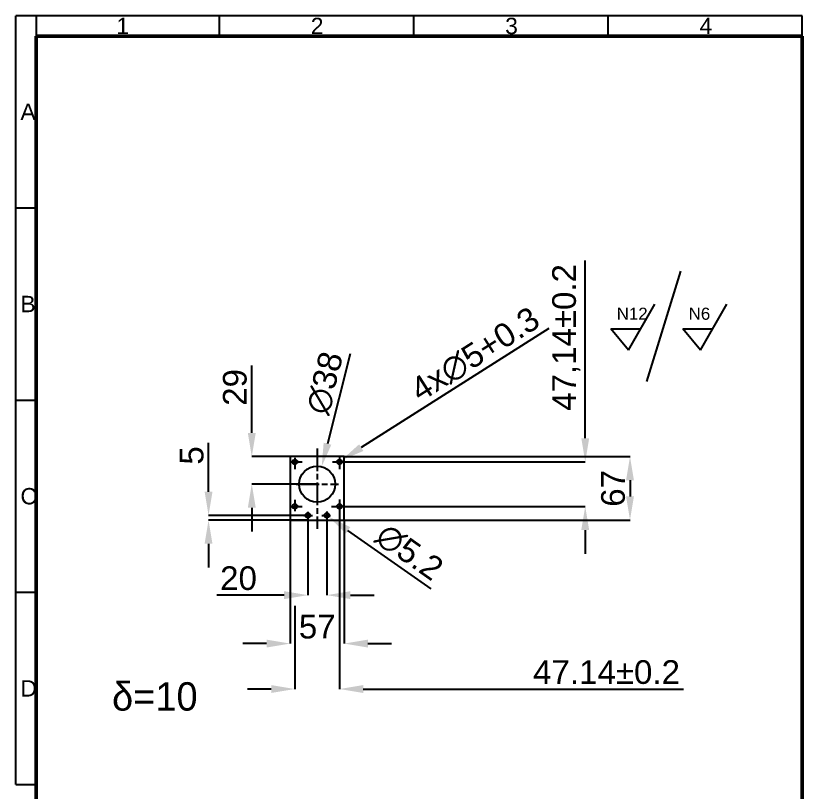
# Model space of a CAD drawing. Header units: millimetres. Extents: x 6433 to 7264, y -1747 to -507.
# Drawn here: x 6433 to 7264, y -1327 to -507 of the extents above; entities that cross this region are included whole.
import ezdxf

# ---------------------------------------------------------------- set-up
doc = ezdxf.new("R2010")
doc.units = ezdxf.units.MM
doc.header["$MEASUREMENT"] = 0
doc.linetypes.add('ACAD_ISO02W100', pattern=[15, 12, -3])
doc.linetypes.add('ACAD_ISO08W100', pattern=[36, 24, -3, 6, -3])
doc.layers.get('Defpoints').update_dxf_attribs({"linetype": 'ACAD_ISO02W100'})
doc.layers.add('Crta_05', color=1, linetype='Continuous', lineweight=50)
for name, color, linetype in [('Layer1', 1, 'ACAD_ISO08W100'), ('Layer2', 4, 'Continuous'), ('RAHM2', 1, 'Continuous')]:
    doc.layers.add(name, color=color, linetype=linetype)
doc.styles.get("Standard").update_dxf_attribs({"font": 'arial.ttf'})
doc.dimstyles.get("Standard").update_dxf_attribs({"dimscale": 5, "dimtxt": 5, "dimasz": 5, "dimexe": 0, "dimexo": 0, "dimgap": 1, "dimtad": 1, "dimdec": 4, "dimzin": 12, "dimdsep": 46, "dimtxsty": 'Standard', "dimcen": 0.09, "dimadec": 0, "dimazin": 0, "dimtfac": 1, "dimtdec": 4, "dimtofl": 0, "dimtmove": 0, "dimatfit": 3, "dimfxl": 1, "dimtolj": 1, "dimtzin": 0, "dimarcsym": 0})

# ---------------------------------------------------------------- blocks, each defined once
blk = doc.blocks.new('*D2')
at = {"layer": 'Defpoints', "color": 0, "transparency": 16777216}
for p in [(6756.17, -983.6), (6746.83, -1020.43)]:
    blk.add_point(p, dxfattribs=at)
at = {"layer": 'Layer2', "color": 0, "lineweight": -2, "transparency": 16777216}
for p, q in [((6786.4, -864.31), (6762.31, -959.37)), ((6751.05, -1002.02), (6751.95, -1002.02)), ((6751.5, -1002.47), (6751.5, -1001.57))]:
    blk.add_line(p, q, dxfattribs=at)
at = {"layer": 'Layer2', "color": 0, "transparency": 16777216}
blk.add_solid([(6758.27, -958.34), (6766.35, -960.39), (6756.17, -983.6)], dxfattribs=at)
at = {"layer": 'Layer2', "color": 0, "transparency": 16777216, "insert": (6759.53, -895.18), "char_height": 25, "attachment_point": 5, "rotation": 75.7788}
blk.add_mtext('\\A1;∅38', dxfattribs=at)
blk = doc.blocks.new('*D3')
at = {"layer": 'Defpoints', "color": 0, "transparency": 16777216}
for p in [(6741.5, -1038.55), (6761.5, -1038.55), (6741.5, -1119.31)]:
    blk.add_point(p, dxfattribs=at)
at = {"layer": 'Layer2', "color": 0, "lineweight": -2, "transparency": 16777216}
for p, q in [((6741.5, -1038.55), (6741.5, -1119.31)), ((6761.5, -1038.55), (6761.5, -1119.31)), ((6716.5, -1119.31), (6645.35, -1119.31)), ((6786.5, -1119.31), (6811.5, -1119.31))]:
    blk.add_line(p, q, dxfattribs=at)
at = {"layer": 'Layer2', "color": 0, "transparency": 16777216}
for points in [[(6716.5, -1115.14), (6716.5, -1123.48), (6741.5, -1119.31)], [(6786.5, -1115.14), (6786.5, -1123.48), (6761.5, -1119.31)]]:
    blk.add_solid(points, dxfattribs=at)
at = {"layer": 'Layer2', "color": 0, "transparency": 16777216, "insert": (6668.42, -1101.55), "char_height": 25, "attachment_point": 5}
blk.add_mtext('\\A1;20', dxfattribs=at)
blk = doc.blocks.new('*D4')
at = {"layer": 'Defpoints', "color": 0, "transparency": 16777216}
for p in [(6780, -973.02), (6780, -1040.02), (7081.67, -1040.02)]:
    blk.add_point(p, dxfattribs=at)
at = {"layer": 'Layer2', "color": 0, "lineweight": -2, "transparency": 16777216}
for p, q in [((6780, -973.02), (7081.67, -973.02)), ((7081.67, -998.02), (7081.67, -1015.02)), ((6780, -1040.02), (7081.67, -1040.02))]:
    blk.add_line(p, q, dxfattribs=at)
at = {"layer": 'Layer2', "color": 0, "transparency": 16777216}
for points in [[(7077.5, -998.02), (7085.83, -998.02), (7081.67, -973.02)], [(7077.5, -1015.02), (7085.83, -1015.02), (7081.67, -1040.02)]]:
    blk.add_solid(points, dxfattribs=at)
at = {"layer": 'Layer2', "color": 0, "transparency": 16777216, "insert": (7063.9, -1006.52), "char_height": 25, "attachment_point": 5, "rotation": 90}
blk.add_mtext('\\A1;67', dxfattribs=at)
blk = doc.blocks.new('*D5')
at = {"layer": 'Defpoints', "color": 0, "transparency": 16777216}
for p in [(6723, -1040.02), (6780, -1040.02), (6723, -1170.5)]:
    blk.add_point(p, dxfattribs=at)
at = {"layer": 'Layer2', "color": 0, "lineweight": -2, "transparency": 16777216}
for p, q in [((6723, -1040.02), (6723, -1170.5)), ((6780, -1040.02), (6780, -1170.5)), ((6698, -1170.5), (6673, -1170.5)), ((6805, -1170.5), (6830, -1170.5))]:
    blk.add_line(p, q, dxfattribs=at)
at = {"layer": 'Layer2', "color": 0, "transparency": 16777216}
for points in [[(6698, -1166.33), (6698, -1174.66), (6723, -1170.5)], [(6805, -1166.33), (6805, -1174.66), (6780, -1170.5)]]:
    blk.add_solid(points, dxfattribs=at)
at = {"layer": 'Layer2', "color": 0, "transparency": 16777216, "insert": (6751.5, -1152.78), "char_height": 25, "attachment_point": 5}
blk.add_mtext('\\A1;57', dxfattribs=at)
blk = doc.blocks.new('*D6')
at = {"layer": 'Defpoints', "color": 0, "transparency": 16777216}
for p in [(6682.4, -973.02), (6751.5, -973.02), (6751.5, -1002.02)]:
    blk.add_point(p, dxfattribs=at)
at = {"layer": 'Layer2', "color": 0, "lineweight": -2, "transparency": 16777216}
for p, q in [((6682.4, -948.02), (6682.4, -876.73)), ((6751.5, -973.02), (6682.4, -973.02)), ((6751.5, -1002.02), (6682.4, -1002.02)), ((6682.4, -1027.02), (6682.4, -1052.02))]:
    blk.add_line(p, q, dxfattribs=at)
at = {"layer": 'Layer2', "color": 0, "transparency": 16777216}
for points in [[(6678.24, -948.02), (6686.57, -948.02), (6682.4, -973.02)], [(6678.24, -1027.02), (6686.57, -1027.02), (6682.4, -1002.02)]]:
    blk.add_solid(points, dxfattribs=at)
at = {"layer": 'Layer2', "color": 0, "transparency": 16777216, "insert": (6664.64, -899.87), "char_height": 25, "attachment_point": 5, "rotation": 90}
blk.add_mtext('\\A1;29', dxfattribs=at)
blk = doc.blocks.new('*D7')
at = {"layer": 'Defpoints', "color": 0, "transparency": 16777216}
for p in [(6636.75, -1035.02), (6741.5, -1035.02), (6741.5, -1040.02)]:
    blk.add_point(p, dxfattribs=at)
at = {"layer": 'Layer2', "color": 0, "lineweight": -2, "transparency": 16777216}
for p, q in [((6636.75, -1010.02), (6636.75, -958.44)), ((6741.5, -1035.02), (6636.75, -1035.02)), ((6741.5, -1040.02), (6636.75, -1040.02)), ((6636.75, -1065.02), (6636.75, -1090.02))]:
    blk.add_line(p, q, dxfattribs=at)
at = {"layer": 'Layer2', "color": 0, "transparency": 16777216}
for points in [[(6632.59, -1010.02), (6640.92, -1010.02), (6636.75, -1035.02)], [(6632.59, -1065.02), (6640.92, -1065.02), (6636.75, -1040.02)]]:
    blk.add_solid(points, dxfattribs=at)
at = {"layer": 'Layer2', "color": 0, "transparency": 16777216, "insert": (6619.04, -971.73), "char_height": 25, "attachment_point": 5, "rotation": 90}
blk.add_mtext('\\A1;5', dxfattribs=at)
blk = doc.blocks.new('*D8')
at = {"layer": 'Defpoints', "color": 0, "transparency": 16777216}
for p in [(6759.46, -1033.58), (6763.54, -1036.46)]:
    blk.add_point(p, dxfattribs=at)
at = {"layer": 'Layer2', "color": 0, "lineweight": -2, "transparency": 16777216}
for p, q in [((6761.05, -1035.02), (6761.95, -1035.02)), ((6761.5, -1035.47), (6761.5, -1034.57)), ((6871.77, -1112.82), (6783.97, -1050.87))]:
    blk.add_line(p, q, dxfattribs=at)
at = {"layer": 'Layer2', "color": 0, "transparency": 16777216}
blk.add_solid([(6786.37, -1047.47), (6781.57, -1054.28), (6763.54, -1036.46)], dxfattribs=at)
at = {"layer": 'Layer2', "color": 0, "transparency": 16777216, "insert": (6848.73, -1073.97), "char_height": 25, "attachment_point": 5, "rotation": 324.79482}
blk.add_mtext('\\A1;∅5.2', dxfattribs=at)
blk = doc.blocks.new('*D9')
at = {"layer": 'Defpoints', "color": 0, "transparency": 16777216}
for p in [(6772.67, -979.56), (6776.89, -976.87)]:
    blk.add_point(p, dxfattribs=at)
at = {"layer": 'Layer2', "color": 0, "lineweight": -2, "transparency": 16777216}
for p, q in [((6995.85, -837.66), (6797.98, -963.46)), ((6774.33, -978.22), (6775.23, -978.22)), ((6774.78, -978.67), (6774.78, -977.77))]:
    blk.add_line(p, q, dxfattribs=at)
at = {"layer": 'Layer2', "color": 0, "transparency": 16777216}
blk.add_solid([(6795.75, -959.95), (6800.22, -966.98), (6776.89, -976.87)], dxfattribs=at)
at = {"layer": 'Layer2', "color": 0, "transparency": 16777216, "insert": (6918.26, -865.11), "char_height": 25, "attachment_point": 5, "rotation": 32.44769}
blk.add_mtext('\\A1;4x∅5+0.3', dxfattribs=at)
blk = doc.blocks.new('*D10')
at = {"layer": 'Defpoints', "color": 0, "transparency": 16777216}
for p in [(6775, -978.52), (7034.42, -978.52), (6775, -1025.52)]:
    blk.add_point(p, dxfattribs=at)
at = {"layer": 'Layer2', "color": 0, "lineweight": -2, "transparency": 16777216}
for p, q in [((7034.42, -953.52), (7034.42, -765.69)), ((6775, -978.52), (7034.42, -978.52)), ((6775, -1025.52), (7034.42, -1025.52)), ((7034.42, -1050.52), (7034.42, -1075.52))]:
    blk.add_line(p, q, dxfattribs=at)
at = {"layer": 'Layer2', "color": 0, "transparency": 16777216}
for points in [[(7030.25, -953.52), (7038.59, -953.52), (7034.42, -978.52)], [(7030.25, -1050.52), (7038.59, -1050.52), (7034.42, -1025.52)]]:
    blk.add_solid(points, dxfattribs=at)
at = {"layer": 'Layer2', "color": 0, "transparency": 16777216, "insert": (7014.39, -847.1), "char_height": 25, "attachment_point": 5, "rotation": 90}
blk.add_mtext('\\A1;47,14%%P0.2', dxfattribs=at)
blk = doc.blocks.new('*D11')
at = {"layer": 'Defpoints', "color": 0, "transparency": 16777216}
for p in [(6775, -1025.52), (6728, -1130.56), (6775, -1218.51)]:
    blk.add_point(p, dxfattribs=at)
at = {"layer": 'Layer2', "color": 0, "lineweight": -2, "transparency": 16777216}
for p, q in [((6775, -1025.52), (6775, -1218.51)), ((6728, -1130.56), (6728, -1218.51)), ((6703, -1218.51), (6678, -1218.51)), ((6800, -1218.51), (7138.3, -1218.51))]:
    blk.add_line(p, q, dxfattribs=at)
at = {"layer": 'Layer2', "color": 0, "transparency": 16777216}
for points in [[(6703, -1214.35), (6703, -1222.68), (6728, -1218.51)], [(6800, -1214.35), (6800, -1222.68), (6775, -1218.51)]]:
    blk.add_solid(points, dxfattribs=at)
at = {"layer": 'Layer2', "color": 0, "transparency": 16777216, "insert": (7056.88, -1200.75), "char_height": 25, "attachment_point": 5}
blk.add_mtext('\\A1;47.14%%P0.2', dxfattribs=at)

msp = doc.modelspace()

# ---------------------------------------------------------------- linework, layer by layer
for p, q in [((6780.00087, -973.01667), (6723.00087, -973.01667)), ((6723.00087, -973.01667), (6723.00087, -1040.01667)), ((6780.00087, -1040.01667), (6780.00087, -973.01667)), ((6723.00087, -1040.01667), (6780.00087, -1040.01667))]:
    msp.add_line(p, q)
for centre, radius in [((6728.00087, -978.51667), 2.5), ((6775.00087, -978.51667), 2.5), ((6751.50087, -1002.01667), 19), ((6728.00087, -1025.51667), 2.5), ((6775.00087, -1025.51667), 2.5), ((6741.50087, -1035.01667), 2.5), ((6761.50087, -1035.01667), 2.5)]:
    msp.add_circle(centre, radius)
at = {"layer": 'Crta_05'}
for p, q in [((6454.81998, -528.77555), (6454.81998, -1747.01555)), ((7263.52398, -528.77555), (6454.81998, -528.77555)), ((7263.52398, -1747.01555), (7263.52398, -528.77555))]:
    msp.add_line(p, q, dxfattribs=at)
at = {"layer": 'Layer1'}
for p, q in [((6751.50087, -964.26022), (6751.50087, -1049.28258)), ((6724.04777, -978.51667), (6735.55473, -978.51667)), ((6728.00087, -974.19131), (6728.00087, -986.07319)), ((6767.64401, -978.51667), (6778.73582, -978.51667)), ((6775.00087, -973.905), (6775.00087, -986.07319)), ((6729.41017, -1002.01667), (6773.90618, -1002.01667)), ((6728.00087, -1018.56938), (6728.00087, -1030.45125)), ((6775.00087, -1018.13992), (6775.00087, -1033.71125)), ((6723.95411, -1025.51667), (6735.69799, -1025.51667)), ((6766.49795, -1025.51667), (6778.85789, -1025.51667)), ((6737.27976, -1035.01667), (6746.35136, -1035.01667)), ((6741.50087, -1031.34978), (6741.50087, -1038.81014)), ((6756.37786, -1035.01667), (6765.66646, -1035.01667)), ((6761.50087, -1031.08953), (6761.50087, -1038.5499))]:
    msp.add_line(p, q, dxfattribs=at)
at = {"layer": 'Layer2'}
for p, q in [((7135.15102, -776.91788), (7099.1745, -893.76395)), ((7079.96664, -860.50064), (7107.82819, -812.06972)), ((7155.91707, -860.50064), (7183.77863, -812.06972)), ((7079.96664, -860.50064), (7061.39227, -837.99765)), ((7061.39227, -837.99765), (7092.91226, -837.99765)), ((7155.91707, -860.50064), (7137.3427, -837.99765)), ((7137.3427, -837.99765), (7168.86269, -837.99765))]:
    msp.add_line(p, q, dxfattribs=at)
at = {"layer": 'RAHM2'}
for p, q in [((6454.81998, -507.17555), (6433.21998, -507.17555)), ((6433.21998, -1319.33555), (6433.21998, -507.17555)), ((7263.52398, -507.17555), (6454.81998, -507.17555)), ((6454.81998, -507.17555), (6454.81998, -528.77555)), ((6647.92398, -507.17555), (6647.92398, -528.77555)), ((6853.12398, -507.17555), (6853.12398, -528.77555)), ((7058.32398, -507.17555), (7058.32398, -528.77555)), ((7263.52398, -528.77555), (7263.52398, -507.17555)), ((6433.21998, -710.21555), (6454.81998, -710.21555)), ((6433.21998, -913.25555), (6454.81998, -913.25555)), ((6433.21998, -1116.29555), (6454.81998, -1116.29555)), ((6433.21998, -1319.33555), (6454.81998, -1319.33555))]:
    msp.add_line(p, q, dxfattribs=at)

# ---------------------------------------------------------------- texts
at = {"layer": 'Layer2', "attachment_point": 1}
for s, width, insert, char_height in [('N12', 4.8228718, (7067.64966, -815.60356), 12.753587), ('N6', 4.8228718, (7143.60009, -815.60356), 12.753587), ('{\\Fgreeks|c238;d=10}', 50.3510728, (6534.86766, -1211.32137), 30)]:
    msp.add_mtext_dynamic_manual_height_columns(s, width=width, gutter_width=1, heights=[0], dxfattribs=dict(at, insert=insert, char_height=char_height))
at = {"layer": 'RAHM2'}
for s, p in [('1', (6539.49198, -526.61555)), ('2', (6744.69198, -526.61555)), ('3', (6949.89198, -526.61555)), ('4', (7155.09198, -526.61555)), ('A', (6438.18798, -617.33555)), ('B', (6438.18798, -820.37555)), ('C', (6438.18798, -1023.41555)), ('D', (6438.18798, -1226.45555))]:
    msp.add_text(s, height=17.28, dxfattribs=at).set_placement(p)

# ---------------------------------------------------------------- dimensions: what is measured, and where the dimension line sits
at = {"layer": 'Layer2'}
dim = msp.add_linear_dim(base=(7034.41884, -978.51667), p1=(6775.00087, -1025.51667), p2=(6775.00087, -978.51667), angle=90, text='<>,14%%P0.2', dimstyle='Standard', dxfattribs=at)
dim.commit()
dim.dimension.update_dxf_attribs({"geometry": '*D10', "text_midpoint": (7014.39496, -847.10126)})
dim = msp.add_diameter_dim_2p(p1=(6772.66677, -979.55748), p2=(6776.88617, -976.87484), text='4x<>+0.3', dimstyle='Standard', dxfattribs=at)
dim.commit()
dim.dimension.update_dxf_attribs({"geometry": '*D9', "text_midpoint": (6928.17036, -880.69025), "dimtype": 163})
dim = msp.add_diameter_dim_2p(p1=(6746.83322, -1020.43441), p2=(6756.16853, -983.59894), dimstyle='Standard', dxfattribs=at)
dim.commit()
dim.dimension.update_dxf_attribs({"geometry": '*D2', "text_midpoint": (6759.52867, -895.1835)})
for base, p1, p2, picture, middle in [((6682.40247, -973.01667), (6751.50087, -1002.01667), (6751.50087, -973.01667), '*D6', (6664.63814, -899.87206)), ((6636.75322, -1035.01667), (6741.50087, -1040.01667), (6741.50087, -1035.01667), '*D7', (6619.04006, -971.72882))]:
    dim = msp.add_linear_dim(base=base, p1=p1, p2=p2, angle=90, dimstyle='Standard', dxfattribs=at)
    dim.commit()
    dim.dimension.update_dxf_attribs({"geometry": picture, "text_midpoint": middle})
dim = msp.add_linear_dim(base=(7081.66788, -1040.01667), p1=(6780.00087, -973.01667), p2=(6780.00087, -1040.01667), angle=90, dimstyle='Standard', dxfattribs=at)
dim.commit()
dim.dimension.update_dxf_attribs({"geometry": '*D4', "text_midpoint": (7081.66788, -1006.51667), "dimtype": 160})
dim = msp.add_linear_dim(base=(6775.00087, -1218.51404), p1=(6728.00087, -1130.56087), p2=(6775.00087, -1025.51667), text='<>.14%%P0.2', dimstyle='Standard', dxfattribs=at)
dim.commit()
dim.dimension.update_dxf_attribs({"geometry": '*D11', "text_midpoint": (7056.88452, -1218.51404), "dimtype": 160})
dim = msp.add_diameter_dim_2p(p1=(6759.45814, -1033.57541), p2=(6763.5436, -1036.45794), text='<>.2', dimstyle='Standard', dxfattribs=at)
dim.commit()
dim.dimension.update_dxf_attribs({"geometry": '*D8', "text_midpoint": (6848.73093, -1073.96593)})
for base, p1, p2, picture, middle in [((6741.50087, -1119.31107), (6761.50087, -1038.5499), (6741.50087, -1038.5499), '*D3', (6668.42447, -1101.54675)), ((6723.00087, -1170.49795), (6780.00087, -1040.01667), (6723.00087, -1040.01667), '*D5', (6751.50087, -1152.78478))]:
    dim = msp.add_linear_dim(base=base, p1=p1, p2=p2, dimstyle='Standard', dxfattribs=at)
    dim.commit()
    dim.dimension.update_dxf_attribs({"geometry": picture, "text_midpoint": middle})

doc.saveas('drawing.dxf')
